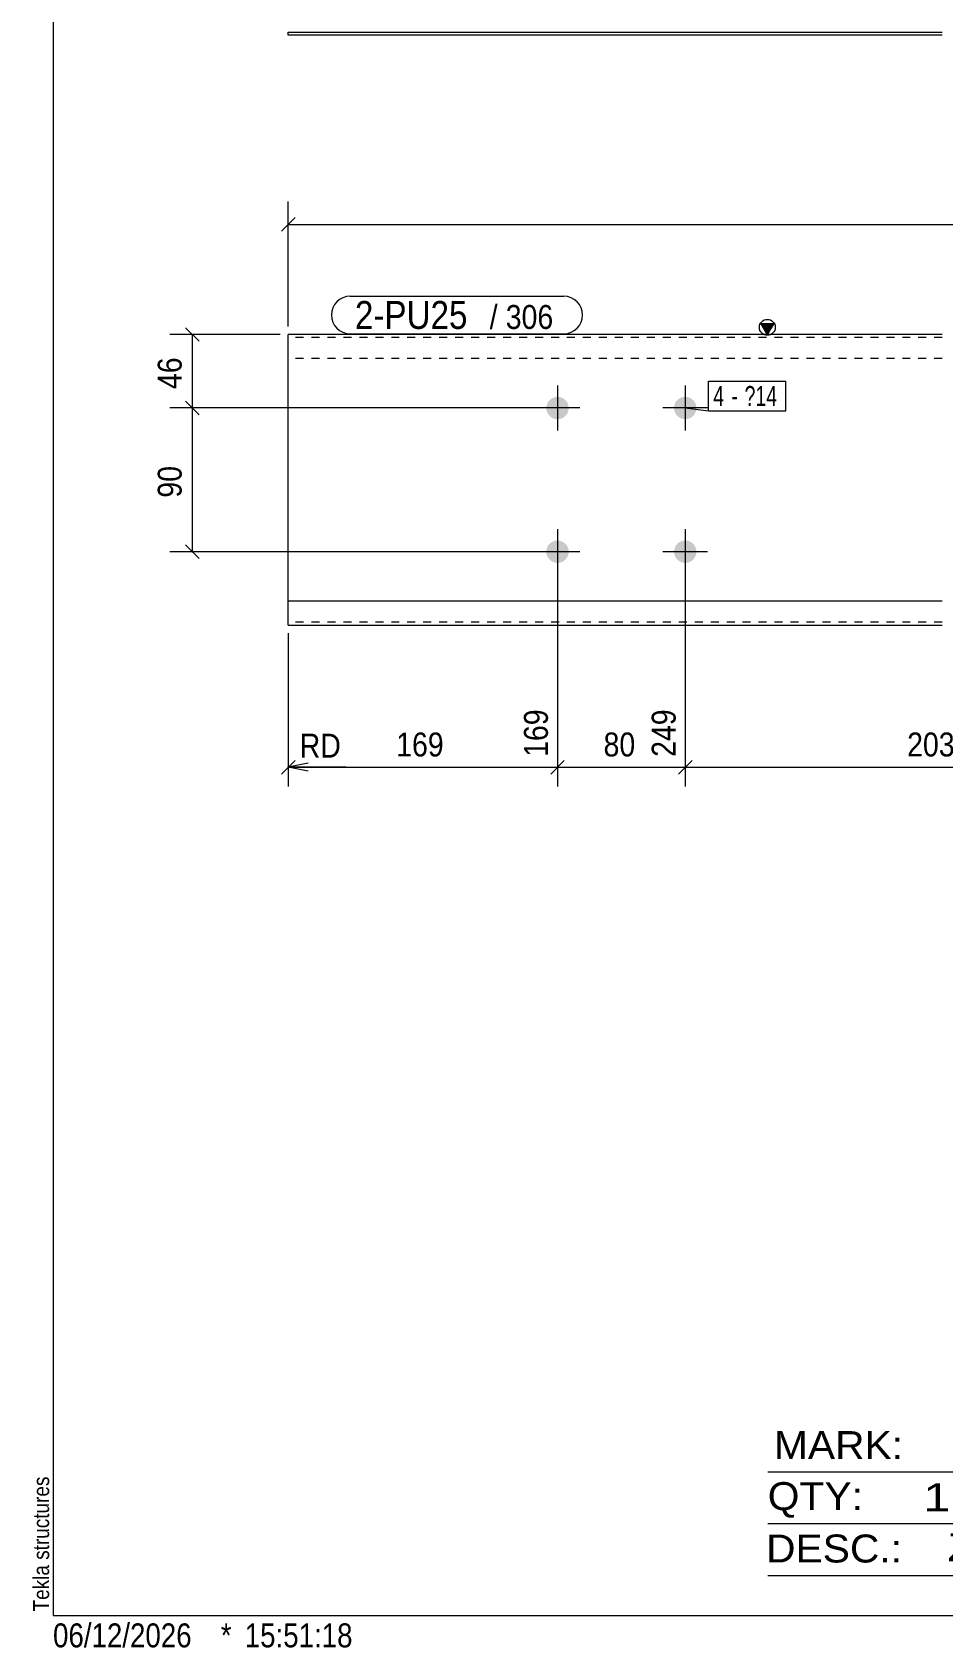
# Model space of a CAD drawing. Header units: millimetres. Extents: x 2 to 579, y 1 to 405.
# Drawn here: x 2.4 to 116.4, y 1 to 203.3 of the extents above; entities that cross this region are included whole.
import ezdxf

# ---------------------------------------------------------------- set-up
doc = ezdxf.new("R2010")
doc.units = ezdxf.units.MM
doc.linetypes.add('XKITLINE00', pattern=[0])
doc.linetypes.add('XKITLINE01', pattern=[4, 1, -1, 1, -1])
for name, color, linetype, lineweight in [('Bolt', 3, 'Continuous', 0), ('BoltMark', 7, 'Continuous', 0), ('Dimensions', 7, 'Continuous', 0), ('DrawingSheet', 5, 'Continuous', 0), ('OtherObjectType', 7, 'Continuous', 0), ('Part', 2, 'Continuous', 0), ('PartMark', 7, 'Continuous', 0)]:
    doc.layers.add(name, color=color, linetype=linetype, lineweight=lineweight)
doc.styles.add('ARIAL', font='ARIAL.TTF')
doc.styles.add('ARIAL_NARROW', font='ARIALN.TTF')

# ---------------------------------------------------------------- blocks, each defined once
blk = doc.blocks.new('*A1')
at = {"layer": 'Bolt'}
for points in [[(69.57, 156.2), (69.57, 156.17), (69.57, 156.13), (69.56, 156.1), (69.56, 156.06), (69.55, 156.03), (69.55, 156), (69.54, 155.96), (69.54, 155.93), (69.53, 155.9), (69.52, 155.86), (69.51, 155.83), (69.5, 155.8), (69.49, 155.76), (69.48, 155.73), (69.46, 155.7), (69.45, 155.67), (69.43, 155.64), (69.42, 155.61), (69.4, 155.58), (69.39, 155.55), (69.37, 155.52), (69.35, 155.49), (69.33, 155.46), (69.31, 155.43), (69.29, 155.4), (69.27, 155.37), (69.25, 155.35), (69.23, 155.32), (69.21, 155.3), (69.18, 155.27), (69.16, 155.25), (69.13, 155.22), (69.11, 155.2), (69.08, 155.18), (69.06, 155.15), (69.03, 155.13), (69, 155.11), (68.98, 155.09), (68.95, 155.07), (68.92, 155.05), (68.89, 155.03), (68.86, 155.02), (68.83, 155), (68.8, 154.99), (68.77, 154.97), (68.74, 154.96), (68.71, 154.94), (68.67, 154.93), (68.64, 154.92), (68.61, 154.91), (68.58, 154.9), (68.54, 154.89), (68.51, 154.88), (68.48, 154.87), (68.44, 154.86), (68.41, 154.86), (68.37, 154.85), (68.34, 154.85), (68.31, 154.84), (68.27, 154.84), (68.24, 154.84), (68.2, 154.84), (68.17, 154.84), (68.13, 154.84), (68.1, 154.84), (68.07, 154.84), (68.03, 154.84), (68, 154.85), (67.96, 154.85), (67.93, 154.86), (67.9, 154.86), (67.86, 154.87), (67.83, 154.88), (67.8, 154.89), (67.76, 154.9), (67.73, 154.91), (67.7, 154.92), (67.67, 154.93), (67.63, 154.94), (67.6, 154.96), (67.57, 154.97), (67.54, 154.99), (67.51, 155), (67.48, 155.02), (67.45, 155.03), (67.42, 155.05), (67.39, 155.07), (67.36, 155.09), (67.34, 155.11), (67.31, 155.13), (67.28, 155.15), (67.25, 155.18), (67.23, 155.2), (67.2, 155.22), (67.18, 155.25), (67.16, 155.27), (67.13, 155.3), (67.11, 155.32), (67.09, 155.35), (67.07, 155.37), (67.04, 155.4), (67.02, 155.43), (67.01, 155.46), (66.99, 155.49), (66.97, 155.52), (66.95, 155.55), (66.93, 155.58), (66.92, 155.61), (66.9, 155.64), (66.89, 155.67), (66.88, 155.7), (66.86, 155.73), (66.85, 155.76), (66.84, 155.8), (66.83, 155.83), (66.82, 155.86), (66.81, 155.9), (66.8, 155.93), (66.8, 155.96), (66.79, 156), (66.78, 156.03), (66.78, 156.06), (66.78, 156.1), (66.77, 156.13), (66.77, 156.17), (66.77, 156.2), (66.77, 156.24), (66.77, 156.27), (66.77, 156.3), (66.77, 156.34), (66.78, 156.37), (66.78, 156.41), (66.78, 156.44), (66.79, 156.48), (66.8, 156.51), (66.8, 156.54), (66.81, 156.58), (66.82, 156.61), (66.83, 156.64), (66.84, 156.67), (66.85, 156.71), (66.86, 156.74), (66.88, 156.77), (66.89, 156.8), (66.9, 156.83), (66.92, 156.87), (66.93, 156.9), (66.95, 156.93), (66.97, 156.96), (66.99, 156.98), (67.01, 157.01), (67.02, 157.04), (67.04, 157.07), (67.07, 157.1), (67.09, 157.12), (67.11, 157.15), (67.13, 157.18), (67.16, 157.2), (67.18, 157.23), (67.2, 157.25), (67.23, 157.27), (67.25, 157.3), (67.28, 157.32), (67.31, 157.34), (67.34, 157.36), (67.36, 157.38), (67.39, 157.4), (67.42, 157.42), (67.45, 157.44), (67.48, 157.45), (67.51, 157.47), (67.54, 157.49), (67.57, 157.5), (67.6, 157.52), (67.63, 157.53), (67.67, 157.54), (67.7, 157.55), (67.73, 157.57), (67.76, 157.58), (67.8, 157.59), (67.83, 157.59), (67.86, 157.6), (67.9, 157.61), (67.93, 157.62), (67.96, 157.62), (68, 157.63), (68.03, 157.63), (68.07, 157.63), (68.1, 157.63), (68.13, 157.64), (68.17, 157.64), (68.2, 157.64), (68.24, 157.63), (68.27, 157.63), (68.31, 157.63), (68.34, 157.63), (68.37, 157.62), (68.41, 157.62), (68.44, 157.61), (68.48, 157.6), (68.51, 157.59), (68.54, 157.59), (68.58, 157.58), (68.61, 157.57), (68.64, 157.55), (68.67, 157.54), (68.71, 157.53), (68.74, 157.52), (68.77, 157.5), (68.8, 157.49), (68.83, 157.47), (68.86, 157.45), (68.89, 157.44), (68.92, 157.42), (68.95, 157.4), (68.98, 157.38), (69, 157.36), (69.03, 157.34), (69.06, 157.32), (69.08, 157.3), (69.11, 157.27), (69.13, 157.25), (69.16, 157.23), (69.18, 157.2), (69.21, 157.18), (69.23, 157.15), (69.25, 157.12), (69.27, 157.1), (69.29, 157.07), (69.31, 157.04), (69.33, 157.01), (69.35, 156.98), (69.37, 156.96), (69.39, 156.93), (69.4, 156.9), (69.42, 156.87), (69.43, 156.83), (69.45, 156.8), (69.46, 156.77), (69.48, 156.74), (69.49, 156.71), (69.5, 156.67), (69.51, 156.64), (69.52, 156.61), (69.53, 156.58), (69.54, 156.54), (69.54, 156.51), (69.55, 156.48), (69.55, 156.44), (69.56, 156.41), (69.56, 156.37), (69.57, 156.34), (69.57, 156.3), (69.57, 156.27), (69.57, 156.24)], [(85.57, 156.2), (85.57, 156.17), (85.57, 156.13), (85.56, 156.1), (85.56, 156.06), (85.55, 156.03), (85.55, 156), (85.54, 155.96), (85.54, 155.93), (85.53, 155.9), (85.52, 155.86), (85.51, 155.83), (85.5, 155.8), (85.49, 155.76), (85.48, 155.73), (85.46, 155.7), (85.45, 155.67), (85.43, 155.64), (85.42, 155.61), (85.4, 155.58), (85.39, 155.55), (85.37, 155.52), (85.35, 155.49), (85.33, 155.46), (85.31, 155.43), (85.29, 155.4), (85.27, 155.37), (85.25, 155.35), (85.23, 155.32), (85.21, 155.3), (85.18, 155.27), (85.16, 155.25), (85.13, 155.22), (85.11, 155.2), (85.08, 155.18), (85.06, 155.15), (85.03, 155.13), (85, 155.11), (84.98, 155.09), (84.95, 155.07), (84.92, 155.05), (84.89, 155.03), (84.86, 155.02), (84.83, 155), (84.8, 154.99), (84.77, 154.97), (84.74, 154.96), (84.71, 154.94), (84.67, 154.93), (84.64, 154.92), (84.61, 154.91), (84.58, 154.9), (84.54, 154.89), (84.51, 154.88), (84.48, 154.87), (84.44, 154.86), (84.41, 154.86), (84.37, 154.85), (84.34, 154.85), (84.31, 154.84), (84.27, 154.84), (84.24, 154.84), (84.2, 154.84), (84.17, 154.84), (84.13, 154.84), (84.1, 154.84), (84.07, 154.84), (84.03, 154.84), (84, 154.85), (83.96, 154.85), (83.93, 154.86), (83.9, 154.86), (83.86, 154.87), (83.83, 154.88), (83.8, 154.89), (83.76, 154.9), (83.73, 154.91), (83.7, 154.92), (83.67, 154.93), (83.63, 154.94), (83.6, 154.96), (83.57, 154.97), (83.54, 154.99), (83.51, 155), (83.48, 155.02), (83.45, 155.03), (83.42, 155.05), (83.39, 155.07), (83.36, 155.09), (83.34, 155.11), (83.31, 155.13), (83.28, 155.15), (83.25, 155.18), (83.23, 155.2), (83.2, 155.22), (83.18, 155.25), (83.16, 155.27), (83.13, 155.3), (83.11, 155.32), (83.09, 155.35), (83.07, 155.37), (83.04, 155.4), (83.02, 155.43), (83.01, 155.46), (82.99, 155.49), (82.97, 155.52), (82.95, 155.55), (82.93, 155.58), (82.92, 155.61), (82.9, 155.64), (82.89, 155.67), (82.88, 155.7), (82.86, 155.73), (82.85, 155.76), (82.84, 155.8), (82.83, 155.83), (82.82, 155.86), (82.81, 155.9), (82.8, 155.93), (82.8, 155.96), (82.79, 156), (82.78, 156.03), (82.78, 156.06), (82.78, 156.1), (82.77, 156.13), (82.77, 156.17), (82.77, 156.2), (82.77, 156.24), (82.77, 156.27), (82.77, 156.3), (82.77, 156.34), (82.78, 156.37), (82.78, 156.41), (82.78, 156.44), (82.79, 156.48), (82.8, 156.51), (82.8, 156.54), (82.81, 156.58), (82.82, 156.61), (82.83, 156.64), (82.84, 156.67), (82.85, 156.71), (82.86, 156.74), (82.88, 156.77), (82.89, 156.8), (82.9, 156.83), (82.92, 156.87), (82.93, 156.9), (82.95, 156.93), (82.97, 156.96), (82.99, 156.98), (83.01, 157.01), (83.02, 157.04), (83.04, 157.07), (83.07, 157.1), (83.09, 157.12), (83.11, 157.15), (83.13, 157.18), (83.16, 157.2), (83.18, 157.23), (83.2, 157.25), (83.23, 157.27), (83.25, 157.3), (83.28, 157.32), (83.31, 157.34), (83.34, 157.36), (83.36, 157.38), (83.39, 157.4), (83.42, 157.42), (83.45, 157.44), (83.48, 157.45), (83.51, 157.47), (83.54, 157.49), (83.57, 157.5), (83.6, 157.52), (83.63, 157.53), (83.67, 157.54), (83.7, 157.55), (83.73, 157.57), (83.76, 157.58), (83.8, 157.59), (83.83, 157.59), (83.86, 157.6), (83.9, 157.61), (83.93, 157.62), (83.96, 157.62), (84, 157.63), (84.03, 157.63), (84.07, 157.63), (84.1, 157.63), (84.13, 157.64), (84.17, 157.64), (84.2, 157.64), (84.24, 157.63), (84.27, 157.63), (84.31, 157.63), (84.34, 157.63), (84.37, 157.62), (84.41, 157.62), (84.44, 157.61), (84.48, 157.6), (84.51, 157.59), (84.54, 157.59), (84.58, 157.58), (84.61, 157.57), (84.64, 157.55), (84.67, 157.54), (84.71, 157.53), (84.74, 157.52), (84.77, 157.5), (84.8, 157.49), (84.83, 157.47), (84.86, 157.45), (84.89, 157.44), (84.92, 157.42), (84.95, 157.4), (84.98, 157.38), (85, 157.36), (85.03, 157.34), (85.06, 157.32), (85.08, 157.3), (85.11, 157.27), (85.13, 157.25), (85.16, 157.23), (85.18, 157.2), (85.21, 157.18), (85.23, 157.15), (85.25, 157.12), (85.27, 157.1), (85.29, 157.07), (85.31, 157.04), (85.33, 157.01), (85.35, 156.98), (85.37, 156.96), (85.39, 156.93), (85.4, 156.9), (85.42, 156.87), (85.43, 156.83), (85.45, 156.8), (85.46, 156.77), (85.48, 156.74), (85.49, 156.71), (85.5, 156.67), (85.51, 156.64), (85.52, 156.61), (85.53, 156.58), (85.54, 156.54), (85.54, 156.51), (85.55, 156.48), (85.55, 156.44), (85.56, 156.41), (85.56, 156.37), (85.57, 156.34), (85.57, 156.3), (85.57, 156.27), (85.57, 156.24)], [(69.57, 138.2), (69.57, 138.17), (69.57, 138.13), (69.56, 138.1), (69.56, 138.06), (69.55, 138.03), (69.55, 138), (69.54, 137.96), (69.54, 137.93), (69.53, 137.9), (69.52, 137.86), (69.51, 137.83), (69.5, 137.8), (69.49, 137.76), (69.48, 137.73), (69.46, 137.7), (69.45, 137.67), (69.43, 137.64), (69.42, 137.61), (69.4, 137.58), (69.39, 137.55), (69.37, 137.52), (69.35, 137.49), (69.33, 137.46), (69.31, 137.43), (69.29, 137.4), (69.27, 137.37), (69.25, 137.35), (69.23, 137.32), (69.21, 137.3), (69.18, 137.27), (69.16, 137.25), (69.13, 137.22), (69.11, 137.2), (69.08, 137.18), (69.06, 137.15), (69.03, 137.13), (69, 137.11), (68.98, 137.09), (68.95, 137.07), (68.92, 137.05), (68.89, 137.03), (68.86, 137.02), (68.83, 137), (68.8, 136.99), (68.77, 136.97), (68.74, 136.96), (68.71, 136.94), (68.67, 136.93), (68.64, 136.92), (68.61, 136.91), (68.58, 136.9), (68.54, 136.89), (68.51, 136.88), (68.48, 136.87), (68.44, 136.86), (68.41, 136.86), (68.37, 136.85), (68.34, 136.85), (68.31, 136.84), (68.27, 136.84), (68.24, 136.84), (68.2, 136.84), (68.17, 136.84), (68.13, 136.84), (68.1, 136.84), (68.07, 136.84), (68.03, 136.84), (68, 136.85), (67.96, 136.85), (67.93, 136.86), (67.9, 136.86), (67.86, 136.87), (67.83, 136.88), (67.8, 136.89), (67.76, 136.9), (67.73, 136.91), (67.7, 136.92), (67.67, 136.93), (67.63, 136.94), (67.6, 136.96), (67.57, 136.97), (67.54, 136.99), (67.51, 137), (67.48, 137.02), (67.45, 137.03), (67.42, 137.05), (67.39, 137.07), (67.36, 137.09), (67.34, 137.11), (67.31, 137.13), (67.28, 137.15), (67.25, 137.18), (67.23, 137.2), (67.2, 137.22), (67.18, 137.25), (67.16, 137.27), (67.13, 137.3), (67.11, 137.32), (67.09, 137.35), (67.07, 137.37), (67.04, 137.4), (67.02, 137.43), (67.01, 137.46), (66.99, 137.49), (66.97, 137.52), (66.95, 137.55), (66.93, 137.58), (66.92, 137.61), (66.9, 137.64), (66.89, 137.67), (66.88, 137.7), (66.86, 137.73), (66.85, 137.76), (66.84, 137.8), (66.83, 137.83), (66.82, 137.86), (66.81, 137.9), (66.8, 137.93), (66.8, 137.96), (66.79, 138), (66.78, 138.03), (66.78, 138.06), (66.78, 138.1), (66.77, 138.13), (66.77, 138.17), (66.77, 138.2), (66.77, 138.24), (66.77, 138.27), (66.77, 138.3), (66.77, 138.34), (66.78, 138.37), (66.78, 138.41), (66.78, 138.44), (66.79, 138.48), (66.8, 138.51), (66.8, 138.54), (66.81, 138.58), (66.82, 138.61), (66.83, 138.64), (66.84, 138.67), (66.85, 138.71), (66.86, 138.74), (66.88, 138.77), (66.89, 138.8), (66.9, 138.83), (66.92, 138.87), (66.93, 138.9), (66.95, 138.93), (66.97, 138.96), (66.99, 138.98), (67.01, 139.01), (67.02, 139.04), (67.04, 139.07), (67.07, 139.1), (67.09, 139.12), (67.11, 139.15), (67.13, 139.18), (67.16, 139.2), (67.18, 139.23), (67.2, 139.25), (67.23, 139.27), (67.25, 139.3), (67.28, 139.32), (67.31, 139.34), (67.34, 139.36), (67.36, 139.38), (67.39, 139.4), (67.42, 139.42), (67.45, 139.44), (67.48, 139.45), (67.51, 139.47), (67.54, 139.49), (67.57, 139.5), (67.6, 139.52), (67.63, 139.53), (67.67, 139.54), (67.7, 139.55), (67.73, 139.57), (67.76, 139.58), (67.8, 139.59), (67.83, 139.59), (67.86, 139.6), (67.9, 139.61), (67.93, 139.62), (67.96, 139.62), (68, 139.63), (68.03, 139.63), (68.07, 139.63), (68.1, 139.63), (68.13, 139.64), (68.17, 139.64), (68.2, 139.64), (68.24, 139.63), (68.27, 139.63), (68.31, 139.63), (68.34, 139.63), (68.37, 139.62), (68.41, 139.62), (68.44, 139.61), (68.48, 139.6), (68.51, 139.59), (68.54, 139.59), (68.58, 139.58), (68.61, 139.57), (68.64, 139.55), (68.67, 139.54), (68.71, 139.53), (68.74, 139.52), (68.77, 139.5), (68.8, 139.49), (68.83, 139.47), (68.86, 139.45), (68.89, 139.44), (68.92, 139.42), (68.95, 139.4), (68.98, 139.38), (69, 139.36), (69.03, 139.34), (69.06, 139.32), (69.08, 139.3), (69.11, 139.27), (69.13, 139.25), (69.16, 139.23), (69.18, 139.2), (69.21, 139.18), (69.23, 139.15), (69.25, 139.12), (69.27, 139.1), (69.29, 139.07), (69.31, 139.04), (69.33, 139.01), (69.35, 138.98), (69.37, 138.96), (69.39, 138.93), (69.4, 138.9), (69.42, 138.87), (69.43, 138.83), (69.45, 138.8), (69.46, 138.77), (69.48, 138.74), (69.49, 138.71), (69.5, 138.67), (69.51, 138.64), (69.52, 138.61), (69.53, 138.58), (69.54, 138.54), (69.54, 138.51), (69.55, 138.48), (69.55, 138.44), (69.56, 138.41), (69.56, 138.37), (69.57, 138.34), (69.57, 138.3), (69.57, 138.27), (69.57, 138.24)], [(85.57, 138.2), (85.57, 138.17), (85.57, 138.13), (85.56, 138.1), (85.56, 138.06), (85.55, 138.03), (85.55, 138), (85.54, 137.96), (85.54, 137.93), (85.53, 137.9), (85.52, 137.86), (85.51, 137.83), (85.5, 137.8), (85.49, 137.76), (85.48, 137.73), (85.46, 137.7), (85.45, 137.67), (85.43, 137.64), (85.42, 137.61), (85.4, 137.58), (85.39, 137.55), (85.37, 137.52), (85.35, 137.49), (85.33, 137.46), (85.31, 137.43), (85.29, 137.4), (85.27, 137.37), (85.25, 137.35), (85.23, 137.32), (85.21, 137.3), (85.18, 137.27), (85.16, 137.25), (85.13, 137.22), (85.11, 137.2), (85.08, 137.18), (85.06, 137.15), (85.03, 137.13), (85, 137.11), (84.98, 137.09), (84.95, 137.07), (84.92, 137.05), (84.89, 137.03), (84.86, 137.02), (84.83, 137), (84.8, 136.99), (84.77, 136.97), (84.74, 136.96), (84.71, 136.94), (84.67, 136.93), (84.64, 136.92), (84.61, 136.91), (84.58, 136.9), (84.54, 136.89), (84.51, 136.88), (84.48, 136.87), (84.44, 136.86), (84.41, 136.86), (84.37, 136.85), (84.34, 136.85), (84.31, 136.84), (84.27, 136.84), (84.24, 136.84), (84.2, 136.84), (84.17, 136.84), (84.13, 136.84), (84.1, 136.84), (84.07, 136.84), (84.03, 136.84), (84, 136.85), (83.96, 136.85), (83.93, 136.86), (83.9, 136.86), (83.86, 136.87), (83.83, 136.88), (83.8, 136.89), (83.76, 136.9), (83.73, 136.91), (83.7, 136.92), (83.67, 136.93), (83.63, 136.94), (83.6, 136.96), (83.57, 136.97), (83.54, 136.99), (83.51, 137), (83.48, 137.02), (83.45, 137.03), (83.42, 137.05), (83.39, 137.07), (83.36, 137.09), (83.34, 137.11), (83.31, 137.13), (83.28, 137.15), (83.25, 137.18), (83.23, 137.2), (83.2, 137.22), (83.18, 137.25), (83.16, 137.27), (83.13, 137.3), (83.11, 137.32), (83.09, 137.35), (83.07, 137.37), (83.04, 137.4), (83.02, 137.43), (83.01, 137.46), (82.99, 137.49), (82.97, 137.52), (82.95, 137.55), (82.93, 137.58), (82.92, 137.61), (82.9, 137.64), (82.89, 137.67), (82.88, 137.7), (82.86, 137.73), (82.85, 137.76), (82.84, 137.8), (82.83, 137.83), (82.82, 137.86), (82.81, 137.9), (82.8, 137.93), (82.8, 137.96), (82.79, 138), (82.78, 138.03), (82.78, 138.06), (82.78, 138.1), (82.77, 138.13), (82.77, 138.17), (82.77, 138.2), (82.77, 138.24), (82.77, 138.27), (82.77, 138.3), (82.77, 138.34), (82.78, 138.37), (82.78, 138.41), (82.78, 138.44), (82.79, 138.48), (82.8, 138.51), (82.8, 138.54), (82.81, 138.58), (82.82, 138.61), (82.83, 138.64), (82.84, 138.67), (82.85, 138.71), (82.86, 138.74), (82.88, 138.77), (82.89, 138.8), (82.9, 138.83), (82.92, 138.87), (82.93, 138.9), (82.95, 138.93), (82.97, 138.96), (82.99, 138.98), (83.01, 139.01), (83.02, 139.04), (83.04, 139.07), (83.07, 139.1), (83.09, 139.12), (83.11, 139.15), (83.13, 139.18), (83.16, 139.2), (83.18, 139.23), (83.2, 139.25), (83.23, 139.27), (83.25, 139.3), (83.28, 139.32), (83.31, 139.34), (83.34, 139.36), (83.36, 139.38), (83.39, 139.4), (83.42, 139.42), (83.45, 139.44), (83.48, 139.45), (83.51, 139.47), (83.54, 139.49), (83.57, 139.5), (83.6, 139.52), (83.63, 139.53), (83.67, 139.54), (83.7, 139.55), (83.73, 139.57), (83.76, 139.58), (83.8, 139.59), (83.83, 139.59), (83.86, 139.6), (83.9, 139.61), (83.93, 139.62), (83.96, 139.62), (84, 139.63), (84.03, 139.63), (84.07, 139.63), (84.1, 139.63), (84.13, 139.64), (84.17, 139.64), (84.2, 139.64), (84.24, 139.63), (84.27, 139.63), (84.31, 139.63), (84.34, 139.63), (84.37, 139.62), (84.41, 139.62), (84.44, 139.61), (84.48, 139.6), (84.51, 139.59), (84.54, 139.59), (84.58, 139.58), (84.61, 139.57), (84.64, 139.55), (84.67, 139.54), (84.71, 139.53), (84.74, 139.52), (84.77, 139.5), (84.8, 139.49), (84.83, 139.47), (84.86, 139.45), (84.89, 139.44), (84.92, 139.42), (84.95, 139.4), (84.98, 139.38), (85, 139.36), (85.03, 139.34), (85.06, 139.32), (85.08, 139.3), (85.11, 139.27), (85.13, 139.25), (85.16, 139.23), (85.18, 139.2), (85.21, 139.18), (85.23, 139.15), (85.25, 139.12), (85.27, 139.1), (85.29, 139.07), (85.31, 139.04), (85.33, 139.01), (85.35, 138.98), (85.37, 138.96), (85.39, 138.93), (85.4, 138.9), (85.42, 138.87), (85.43, 138.83), (85.45, 138.8), (85.46, 138.77), (85.48, 138.74), (85.49, 138.71), (85.5, 138.67), (85.51, 138.64), (85.52, 138.61), (85.53, 138.58), (85.54, 138.54), (85.54, 138.51), (85.55, 138.48), (85.55, 138.44), (85.56, 138.41), (85.56, 138.37), (85.57, 138.34), (85.57, 138.3), (85.57, 138.27), (85.57, 138.24)]]:
    blk.add_hatch(color=3, dxfattribs=at).paths.add_polyline_path(points, flags=17)
at = {"layer": 'Bolt', "color": 3, "linetype": 'XKITLINE00', "lineweight": 0}
for p, q in [((68.17, 159.04), (68.17, 153.44)), ((84.17, 159.04), (84.17, 153.44)), ((70.97, 156.24), (65.37, 156.24)), ((86.97, 156.24), (81.37, 156.24)), ((68.17, 141.04), (68.17, 135.44)), ((84.17, 141.04), (84.17, 135.44)), ((70.97, 138.24), (65.37, 138.24)), ((86.97, 138.24), (81.37, 138.24))]:
    blk.add_line(p, q, dxfattribs=at)
blk = doc.blocks.new('*A6')
at = {"layer": 'Part'}
blk.add_hatch(color=2, dxfattribs=at).paths.add_polyline_path([(93.65, 166.84), (95.25, 166.84), (94.45, 165.44)], flags=17)
at = {"layer": 'Part', "color": 2, "linetype": 'XKITLINE00', "lineweight": 0}
for p, q in [((94.45, 165.44), (93.65, 166.84)), ((93.65, 166.84), (95.25, 166.84)), ((95.25, 166.84), (94.45, 165.44)), ((34.45, 129.04), (34.45, 165.44)), ((116.36, 165.44), (34.45, 165.44)), ((116.36, 132.04), (34.45, 132.04)), ((34.45, 129.04), (116.36, 129.04))]:
    blk.add_line(p, q, dxfattribs=at)
at = {"layer": 'Part', "color": 7, "linetype": 'XKITLINE01', "lineweight": 0}
for p, q in [((116.36, 165.08), (34.45, 165.08)), ((116.36, 162.44), (34.45, 162.44)), ((116.36, 129.4), (34.45, 129.4))]:
    blk.add_line(p, q, dxfattribs=at)
at = {"layer": 'Part', "color": 2, "linetype": 'XKITLINE00', "lineweight": 0}
blk.add_circle((94.45, 166.34), 1, dxfattribs=at)
blk = doc.blocks.new('*A12')
at = {"layer": 'Part', "color": 2, "linetype": 'XKITLINE00', "lineweight": 0}
for p, q in [((34.45, 202.94), (34.45, 203.3)), ((34.45, 203.3), (116.36, 203.3)), ((116.36, 202.94), (34.45, 202.94))]:
    blk.add_line(p, q, dxfattribs=at)
blk = doc.blocks.new('*A13')
at = {"layer": 'DrawingSheet', "color": 5, "linetype": 'XKITLINE00', "lineweight": 0}
for p, q in [((5, 405), (5, 5)), ((5, 5), (579, 5))]:
    blk.add_line(p, q, dxfattribs=at)
at = {"layer": 'DrawingSheet', "color": 5, "style": 'ARIAL', "width": 0.85}
blk.add_text('Tekla structures', height=2, rotation=90, dxfattribs=at).set_placement((4.5, 5.5))
blk = doc.blocks.new('*A17')
at = {"layer": 'OtherObjectType', "color": 6, "linetype": 'XKITLINE00', "lineweight": 0}
for p, q in [((94.5, 23), (144.5, 23)), ((94.5, 16.5), (144.5, 16.5)), ((94.5, 10), (144.5, 10))]:
    blk.add_line(p, q, dxfattribs=at)
at = {"layer": 'OtherObjectType', "color": 6, "style": 'ARIAL_NARROW'}
for s, width, p in [('MARK:', 1.275, (95.27, 24.58)), ('2-PU25', 1.525501, (119.69, 24.65)), ('QTY:', 1.275, (94.5, 18.19)), ('1', 1.525501, (113.99, 18.05)), ('DESC.:', 1.275, (94.29, 11.63)), ('ZZ182-1.8-15-50', 1.525501, (117, 11.79))]:
    blk.add_text(s, height=3.5, dxfattribs=dict(at, width=width)).set_placement(p)
blk = doc.blocks.new('*A20')
at = {"layer": 'OtherObjectType', "color": 7, "style": 'ARIAL_NARROW', "width": 1.008832}
for s, p in [('06/12/2026', (4.99, 1)), ('*', (26, 1)), ('15:51:18', (29, 1))]:
    blk.add_text(s, height=3, dxfattribs=at).set_placement(p)
blk = doc.blocks.new('*A23')
at = {"layer": 'Dimensions', "color": 7, "linetype": 'XKITLINE00', "lineweight": 0}
for p, q in [((67.17, 156.24), (19.6, 156.24)), ((21.6, 157.08), (23.3, 155.39)), ((22.45, 138.24), (22.45, 156.24)), ((67.17, 138.24), (19.6, 138.24)), ((21.6, 139.08), (23.3, 137.39))]:
    blk.add_line(p, q, dxfattribs=at)
at = {"layer": 'Dimensions', "color": 3}
for p in [(22.45, 156.24), (22.45, 138.24)]:
    blk.add_point(p, dxfattribs=at)
at = {"layer": 'Dimensions', "color": 3, "style": 'ARIAL', "width": 0.85}
blk.add_text('90', height=3, rotation=90.0002, dxfattribs=at).set_placement((21.1, 145.01))
blk = doc.blocks.new('*A24')
at = {"layer": 'Dimensions', "color": 7, "linetype": 'XKITLINE00', "lineweight": 0}
for p, q in [((21.6, 166.28), (23.3, 164.59)), ((33.45, 165.44), (19.6, 165.44)), ((22.45, 156.24), (22.45, 165.44)), ((67.17, 156.24), (19.6, 156.24)), ((21.6, 157.08), (23.3, 155.39))]:
    blk.add_line(p, q, dxfattribs=at)
at = {"layer": 'Dimensions', "color": 3}
for p in [(22.45, 165.44), (22.45, 156.24)]:
    blk.add_point(p, dxfattribs=at)
at = {"layer": 'Dimensions', "color": 3, "style": 'ARIAL', "width": 0.85}
blk.add_text('46', height=3, rotation=90.0002, dxfattribs=at).set_placement((21.1, 158.61))
blk = doc.blocks.new('*A29')
at = {"layer": 'Dimensions', "color": 7, "linetype": 'XKITLINE00', "lineweight": 0}
for p, q in [((35.3, 180.08), (33.6, 178.39)), ((34.45, 166.44), (34.45, 182.09)), ((34.45, 179.24), (430.61, 179.24))]:
    blk.add_line(p, q, dxfattribs=at)
at = {"layer": 'Dimensions', "color": 3}
blk.add_point((34.45, 179.24), dxfattribs=at)
blk = doc.blocks.new('*A30')
at = {"layer": 'Dimensions', "color": 7, "linetype": 'XKITLINE00', "lineweight": 0}
for p, q in [((68.17, 137.24), (68.17, 108.84)), ((34.45, 128.04), (34.45, 108.84)), ((34.45, 128.04), (34.45, 108.84)), ((35.3, 112.08), (33.6, 110.39)), ((36.95, 111.74), (34.45, 111.24)), ((69.02, 112.08), (67.32, 110.39)), ((34.45, 111.24), (68.17, 111.24)), ((36.95, 110.74), (34.45, 111.24)), ((41.67, 111.24), (34.45, 111.24))]:
    blk.add_line(p, q, dxfattribs=at)
at = {"layer": 'Dimensions', "color": 3}
for p in [(34.45, 111.24), (68.17, 111.24)]:
    blk.add_point(p, dxfattribs=at)
at = {"layer": 'Dimensions', "color": 7}
blk.add_point((34.45, 111.24), dxfattribs=at)
at = {"layer": 'Dimensions', "color": 3, "style": 'ARIAL', "width": 0.85}
blk.add_text('169', height=3, rotation=90.0002, dxfattribs=at).set_placement((66.97, 112.54))
for s, p in [('RD', (35.89, 112.44)), ('169', (47.97, 112.59))]:
    blk.add_text(s, height=3, dxfattribs=at).set_placement(p)
blk = doc.blocks.new('*A31')
at = {"layer": 'Dimensions', "color": 7, "linetype": 'XKITLINE00', "lineweight": 0}
for p, q in [((68.17, 137.24), (68.17, 108.84)), ((84.17, 137.24), (84.17, 108.84)), ((69.02, 112.08), (67.32, 110.39)), ((85.02, 112.08), (83.32, 110.39)), ((68.17, 111.24), (84.17, 111.24))]:
    blk.add_line(p, q, dxfattribs=at)
at = {"layer": 'Dimensions', "color": 3}
for p in [(68.17, 111.24), (84.17, 111.24)]:
    blk.add_point(p, dxfattribs=at)
at = {"layer": 'Dimensions', "color": 3, "style": 'ARIAL', "width": 0.85}
blk.add_text('249', height=3, rotation=90.0002, dxfattribs=at).set_placement((82.97, 112.54))
blk.add_text('80', height=3, dxfattribs=at).set_placement((73.94, 112.59))
blk = doc.blocks.new('*A32')
at = {"layer": 'Dimensions', "color": 7, "linetype": 'XKITLINE00', "lineweight": 0}
for p, q in [((84.17, 137.24), (84.17, 108.84)), ((148.66, 137.24), (148.66, 108.84)), ((85.02, 112.08), (83.32, 110.39)), ((149.51, 112.08), (147.81, 110.39)), ((84.17, 111.24), (148.66, 111.24))]:
    blk.add_line(p, q, dxfattribs=at)
at = {"layer": 'Dimensions', "color": 3}
for p in [(84.17, 111.24), (148.66, 111.24)]:
    blk.add_point(p, dxfattribs=at)
at = {"layer": 'Dimensions', "color": 3, "style": 'ARIAL', "width": 0.85}
blk.add_text('2280', height=3, rotation=90.0002, dxfattribs=at).set_placement((147.46, 112.54))
blk.add_text('2031', height=3, dxfattribs=at).set_placement((111.96, 112.59))
blk = doc.blocks.new('*A42')
at = {"layer": 'BoltMark', "color": 7, "linetype": 'XKITLINE00', "lineweight": 0}
for p, q in [((87.07, 159.59), (96.76, 159.59)), ((87.07, 155.89), (87.07, 159.59)), ((96.76, 155.89), (96.76, 159.59)), ((84.17, 156.24), (87.07, 155.89)), ((87.07, 155.89), (96.76, 155.89))]:
    blk.add_line(p, q, dxfattribs=at)
at = {"layer": 'BoltMark', "color": 3, "style": 'ARIAL_NARROW', "width": 0.85}
for s, p in [('4', (87.67, 156.49)), ('?14', (91.6, 156.49)), ('-', (89.94, 156.49))]:
    blk.add_text(s, height=2.5, dxfattribs=at).set_placement(p)
blk = doc.blocks.new('*A43')
at = {"layer": 'PartMark', "color": 7, "linetype": 'XKITLINE00', "lineweight": 0}
for p, q in [((42.2, 170.24), (68.96, 170.24)), ((42.2, 165.54), (68.96, 165.54))]:
    blk.add_line(p, q, dxfattribs=at)
for centre, start, end in [((42.2, 167.89), 90, 270), ((68.96, 167.89), 270, 90)]:
    blk.add_arc(centre, 2.35, start, end, dxfattribs=at)
at = {"layer": 'PartMark', "color": 1, "style": 'ARIAL', "width": 0.85}
blk.add_text('2-PU25', height=3.5, dxfattribs=at).set_placement((42.8, 166.14))
at = {"layer": 'PartMark', "color": 3, "style": 'ARIAL', "width": 0.85}
for s, p in [('/', (59.68, 166.14)), ('306', (61.69, 166.14))]:
    blk.add_text(s, height=3, dxfattribs=at).set_placement(p)

msp = doc.modelspace()

# ---------------------------------------------------------------- block references
at = {"lineweight": 0}
for name in ['*A13', '*A29', '*A43', '*A24', '*A1', '*A42', '*A23', '*A30', '*A31', '*A32', '*A17', '*A20']:
    msp.add_blockref(name, (0, 0), dxfattribs=at)
at = {"layer": 'Part', "lineweight": 0}
for name in ['*A12', '*A6']:
    msp.add_blockref(name, (0, 0), dxfattribs=at)

doc.saveas('drawing.dxf')
